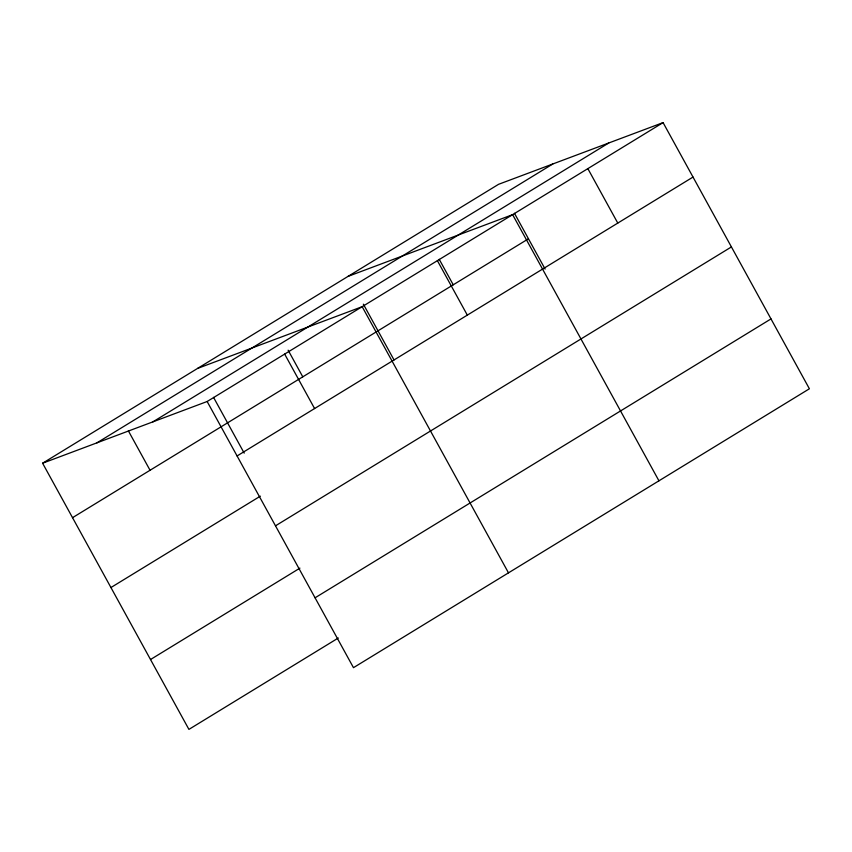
<?xml version="1.0" encoding="UTF-8"?>
<svg xmlns="http://www.w3.org/2000/svg" width="852" height="852" viewBox="0 0 852 852"><rect width="100%" height="100%" fill="white"/><g stroke="black" fill="none" stroke-linecap="round" stroke-linejoin="round"><path stroke-width="1.28" d="M42.6 463.222L498.526 184.33L663.08 122.613L809.4 388.778L353.473 667.67L207.142 401.505L42.6 463.222L188.92 729.387L338.319 637.999M96.904 442.859L552.831 163.967M152.849 421.878L608.775 142.976M207.142 401.505L663.08 122.613M72.537 517.675L528.464 238.784M237.08 455.958L693.017 177.067M110.941 587.539L260.339 496.152M275.494 525.822L731.421 246.931M150.516 659.523L299.915 568.135M315.059 597.806L770.996 318.914M348.074 276.368L512.616 214.651L658.947 480.816M197.621 368.405L362.164 306.688L508.484 572.842M587.848 168.632L617.785 223.086M514.459 213.298L545.11 269.062M439.227 259.317L453.243 284.802M437.395 260.669L467.322 315.123M363.357 304.175L394.018 359.927M288.136 350.193L302.779 376.84M284.653 354.091L314.59 408.555M213.543 397.362L244.194 453.126M128.386 430.878L150.048 470.261"/></g></svg>
